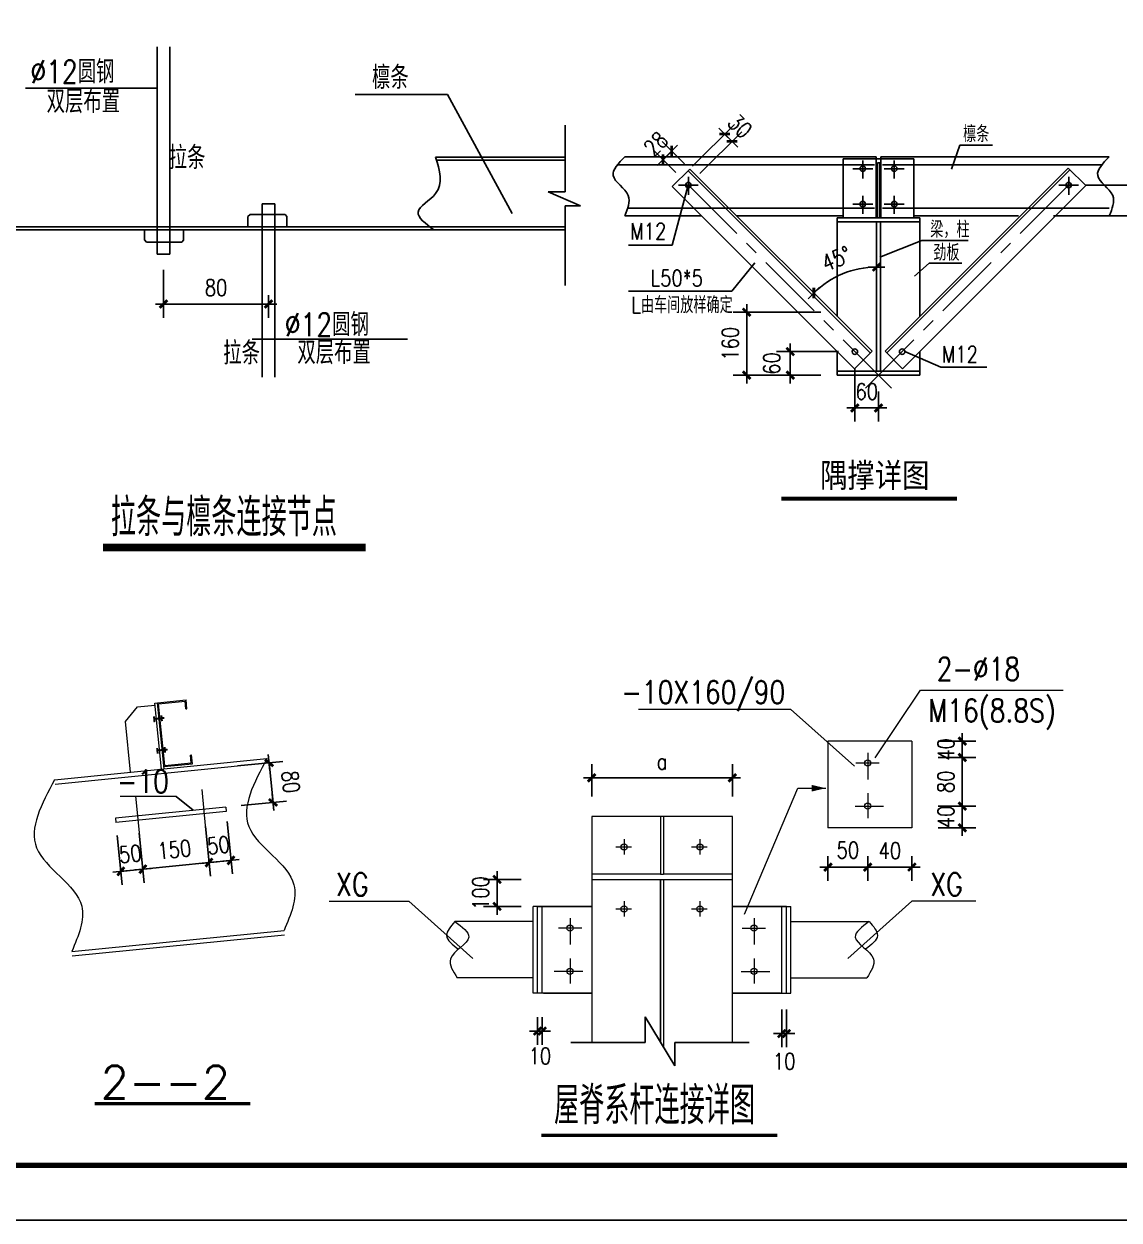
# Model space of a CAD drawing. Extents: x 36360094 to 36697644, y 75306 to 425482.
# Drawn here: x 36646309 to 36666342, y 291095 to 312983 of the extents above; entities that cross this region are included whole.
import ezdxf

# ---------------------------------------------------------------- set-up
doc = ezdxf.new("R2010")
doc.units = 0
doc.header["$LTSCALE"] = 1000
doc.header["$MEASUREMENT"] = 0
doc.linetypes.add('ACAD_ISO02W100', pattern=[15, 12, -3])
doc.linetypes.add('CENTER', pattern=[2, 1.25, -0.25, 0.25, -0.25])
doc.layers.get('0').update_dxf_attribs({"linetype": 'CONTINUOUS'})
doc.layers.get('DEFPOINTS').update_dxf_attribs({"linetype": 'CONTINUOUS'})
for name, color, linetype in [('DIANH', 6, 'CENTER'), ('GREEN', 3, 'CONTINUOUS'), ('PUB_DIM', 3, 'CONTINUOUS'), ('PUB_TITLE', 4, 'CONTINUOUS'), ('RED', 1, 'CONTINUOUS'), ('TEXT', 7, 'CONTINUOUS'), ('XUX', 3, 'ACAD_ISO02W100'), ('标注', 4, 'CONTINUOUS'), ('门窗', 4, 'CONTINUOUS')]:
    doc.layers.add(name, color=color, linetype=linetype)
doc.styles.add('_TCH_DIM_T3', font='SIMPLEX', dxfattribs={"width": 0.705882, "bigfont": 'GBCBIG'})
doc.styles.add('DIM_FONT', font='SIMPLEX.shx', dxfattribs={"width": 0.8})
doc.styles.add('TSSD_NORM', font='txt.shx', dxfattribs={"width": 0.7, "bigfont": 'tssdchn.shx'})
doc.styles.add('中西', font='romans.shx', dxfattribs={"width": 0.8, "height": 350, "bigfont": 'hztxt.shx'})
doc.dimstyles.new('_TCH_ARCH&&100', dxfattribs={"dimtxt": 297.5, "dimasz": 100, "dimexe": 250, "dimexo": 300, "dimgap": 100, "dimtad": 1, "dimdec": 0, "dimzin": 0, "dimdsep": 46, "dimtxsty": '_TCH_DIM_T3', "dimblk": 'ARCHTICK', "dimcen": 0.09, "dimclrt": 7, "dimazin": 2, "dimtfac": 1, "dimtdec": 0, "dimtix": 1, "dimtmove": 2, "dimatfit": 3, "dimfxl": 0, "dimtolj": 1, "dimtzin": 0, "dimarcsym": 0})
doc.dimstyles.new('DIMN', dxfattribs={"dimtxt": 300, "dimasz": 1, "dimexe": 250, "dimexo": 300, "dimgap": 150, "dimtad": 1, "dimdec": 0, "dimzin": 0, "dimdsep": 46, "dimtxsty": 'DIM_FONT', "dimblk": '_DIMX', "dimcen": 0.09, "dimclrt": 7, "dimadec": 0, "dimazin": 0, "dimtfac": 1, "dimtdec": 0, "dimtix": 1, "dimtmove": 2, "dimatfit": 3, "dimldrblk": '_DIMX', "dimfxl": 0, "dimtolj": 1, "dimtzin": 0, "dimarcsym": 0})

# ---------------------------------------------------------------- blocks, each defined once
blk = doc.blocks.new('_DIMX')
blk.add_line((-150, 0), (150, 0))
at = {"const_width": 50}
blk.add_lwpolyline([(-70, -70), (70, 70)], dxfattribs=at)
blk = doc.blocks.new('*D38')
at = {"layer": 'DEFPOINTS', "color": 0}
for p in [(36661745, 298052), (36662551, 298052), (36661745, 297553)]:
    blk.add_point(p, dxfattribs=at)
at = {"layer": 'PUB_DIM', "color": 0, "lineweight": -2}
for p, q in [((36661745, 297752), (36661745, 297303)), ((36662551, 297752), (36662551, 297303)), ((36662550, 297553), (36661746, 297553))]:
    blk.add_line(p, q, dxfattribs=at)
at = {"layer": 'PUB_DIM', "color": 0, "lineweight": -2, "rotation": 180}
blk.add_blockref('_DIMX', (36661745, 297553), dxfattribs=at)
at = {"layer": 'PUB_DIM', "color": 0, "lineweight": -2}
blk.add_blockref('_DIMX', (36662551, 297553), dxfattribs=at)
at = {"layer": 'PUB_DIM', "color": 7, "insert": (36662148, 297853), "char_height": 300, "attachment_point": 5, "style": 'DIM_FONT'}
blk.add_mtext('\\A1;40', dxfattribs=at)
blk = doc.blocks.new('*D39')
at = {"layer": 'DEFPOINTS', "color": 0}
for p in [(36661017, 298052), (36661745, 298052), (36661017, 297553)]:
    blk.add_point(p, dxfattribs=at)
at = {"layer": 'PUB_DIM', "color": 0, "lineweight": -2}
for p, q in [((36661017, 297752), (36661017, 297303)), ((36661745, 297752), (36661745, 297303)), ((36661744, 297553), (36661018, 297553))]:
    blk.add_line(p, q, dxfattribs=at)
at = {"layer": 'PUB_DIM', "color": 0, "lineweight": -2, "rotation": 180}
blk.add_blockref('_DIMX', (36661017, 297553), dxfattribs=at)
at = {"layer": 'PUB_DIM', "color": 0, "lineweight": -2}
blk.add_blockref('_DIMX', (36661745, 297553), dxfattribs=at)
at = {"layer": 'PUB_DIM', "color": 7, "insert": (36661381, 297864), "char_height": 300, "attachment_point": 5, "style": 'DIM_FONT'}
blk.add_mtext('\\A1;50', dxfattribs=at)
blk = doc.blocks.new('*D41')
at = {"layer": 'DEFPOINTS', "color": 0}
for p in [(36649598, 298593), (36648389, 298472), (36649694, 297637)]:
    blk.add_point(p, dxfattribs=at)
at = {"layer": 'PUB_DIM', "color": 0, "lineweight": -2}
for p, q in [((36648419, 298174), (36648510, 297267)), ((36649628, 298295), (36649719, 297388)), ((36648486, 297516), (36649693, 297637))]:
    blk.add_line(p, q, dxfattribs=at)
for p, rotation in [((36649694, 297637), 5.699999928705145), ((36648485, 297516), 185.6999999287052)]:
    blk.add_blockref('_DIMX', p, dxfattribs=dict(at, rotation=rotation))
at = {"layer": 'PUB_DIM', "color": 7, "insert": (36649060, 297875), "char_height": 300, "attachment_point": 5, "rotation": 5.7, "style": 'DIM_FONT'}
blk.add_mtext('\\A1;150', dxfattribs=at)
blk = doc.blocks.new('*D42')
at = {"layer": 'DEFPOINTS', "color": 0}
for p in [(36647986, 298432), (36648389, 298472), (36648485, 297516)]:
    blk.add_point(p, dxfattribs=at)
at = {"layer": 'PUB_DIM', "color": 0, "lineweight": -2}
for p, q in [((36648016, 298134), (36648107, 297227)), ((36648419, 298174), (36648510, 297267)), ((36648081, 297476), (36648080, 297476)), ((36648082, 297476), (36648485, 297516)), ((36648486, 297516), (36648487, 297516))]:
    blk.add_line(p, q, dxfattribs=at)
for p, rotation in [((36648082, 297476), 5.699999999944056), ((36648485, 297516), 185.6999999999441)]:
    blk.add_blockref('_DIMX', p, dxfattribs=dict(at, rotation=rotation))
at = {"layer": 'PUB_DIM', "color": 7, "insert": (36648254, 297794), "char_height": 300, "attachment_point": 5, "rotation": 5.7, "style": 'DIM_FONT'}
blk.add_mtext('\\A1;50', dxfattribs=at)
blk = doc.blocks.new('*D43')
at = {"layer": 'DEFPOINTS', "color": 0}
for p in [(36649996, 298687), (36649671, 297868), (36650097, 297677)]:
    blk.add_point(p, dxfattribs=at)
at = {"layer": 'PUB_DIM', "color": 0, "lineweight": -2}
for p, q in [((36650026, 298389), (36650122, 297428)), ((36649694, 297637), (36650097, 297677)), ((36650098, 297677), (36650099, 297677)), ((36649693, 297637), (36649692, 297636)), ((36649701, 297570), (36649719, 297388))]:
    blk.add_line(p, q, dxfattribs=at)
for p, rotation in [((36649694, 297637), 5.699999928705123), ((36650097, 297677), 185.6999999287052)]:
    blk.add_blockref('_DIMX', p, dxfattribs=dict(at, rotation=rotation))
at = {"layer": 'PUB_DIM', "color": 7, "insert": (36649866, 297955), "char_height": 300, "attachment_point": 5, "rotation": 5.7, "style": 'DIM_FONT'}
blk.add_mtext('\\A1;50', dxfattribs=at)
blk = doc.blocks.new('*D44')
at = {"layer": 'DEFPOINTS', "color": 0}
for p in [(36650794, 299462), (36649914, 299375), (36649987, 298649)]:
    blk.add_point(p, dxfattribs=at)
at = {"layer": 'PUB_DIM', "color": 0, "lineweight": -2}
for p, q in [((36650213, 299404), (36651043, 299487)), ((36650866, 298738), (36650794, 299461)), ((36650285, 298679), (36651115, 298762))]:
    blk.add_line(p, q, dxfattribs=at)
for p, rotation in [((36650794, 299462), 95.69999999982853), ((36650866, 298737), 275.6999999998285)]:
    blk.add_blockref('_DIMX', p, dxfattribs=dict(at, rotation=rotation))
at = {"layer": 'PUB_DIM', "color": 7, "insert": (36651190, 299113), "char_height": 300, "attachment_point": 5, "rotation": 275.7, "style": 'DIM_FONT'}
blk.add_mtext('\\A1;80', dxfattribs=at)
blk = doc.blocks.new('*D45')
at = {"layer": 'DEFPOINTS', "color": 0}
for p in [(36655705, 295107), (36655791, 295107), (36655791, 294554)]:
    blk.add_point(p, dxfattribs=at)
at = {"layer": 'PUB_DIM', "color": 0, "lineweight": -2}
for p, q in [((36655705, 294807), (36655705, 294304)), ((36655791, 294807), (36655791, 294304)), ((36655704, 294554), (36655703, 294554)), ((36655705, 294554), (36655791, 294554)), ((36655792, 294554), (36655793, 294554))]:
    blk.add_line(p, q, dxfattribs=at)
blk.add_blockref('_DIMX', (36655705, 294554), dxfattribs=at)
at = {"layer": 'PUB_DIM', "color": 0, "lineweight": -2, "rotation": 180}
blk.add_blockref('_DIMX', (36655791, 294554), dxfattribs=at)
at = {"layer": 'PUB_DIM', "color": 7, "insert": (36655748, 294097), "char_height": 300, "attachment_point": 5, "style": 'DIM_FONT'}
blk.add_mtext('\\A1;10', dxfattribs=at)
blk = doc.blocks.new('*D47')
at = {"layer": 'DEFPOINTS', "color": 0}
for p in [(36655707, 297328), (36654965, 296833), (36655707, 296833)]:
    blk.add_point(p, dxfattribs=at)
at = {"layer": 'PUB_DIM', "color": 0, "lineweight": -2}
for p, q in [((36655407, 297328), (36654715, 297328)), ((36654965, 297329), (36654965, 297330)), ((36654965, 297328), (36654965, 296833)), ((36655407, 296833), (36654715, 296833)), ((36654965, 296832), (36654965, 296831))]:
    blk.add_line(p, q, dxfattribs=at)
for p, rotation in [((36654965, 297328), 270), ((36654965, 296833), 90)]:
    blk.add_blockref('_DIMX', p, dxfattribs=dict(at, rotation=rotation))
at = {"layer": 'PUB_DIM', "color": 7, "insert": (36654665, 297080), "char_height": 300, "attachment_point": 5, "rotation": 90, "style": 'DIM_FONT'}
blk.add_mtext('\\A1;100', dxfattribs=at)
blk = doc.blocks.new('*D48')
at = {"layer": 'DEFPOINTS', "color": 0}
for p in [(36660172, 295249), (36660258, 295249), (36660172, 294508)]:
    blk.add_point(p, dxfattribs=at)
at = {"layer": 'PUB_DIM', "color": 0, "lineweight": -2}
for p, q in [((36660172, 294949), (36660172, 294258)), ((36660258, 294949), (36660258, 294258)), ((36660171, 294508), (36660170, 294508)), ((36660258, 294508), (36660172, 294508)), ((36660259, 294508), (36660260, 294508))]:
    blk.add_line(p, q, dxfattribs=at)
blk.add_blockref('_DIMX', (36660172, 294508), dxfattribs=at)
at = {"layer": 'PUB_DIM', "color": 0, "lineweight": -2, "rotation": 180}
blk.add_blockref('_DIMX', (36660258, 294508), dxfattribs=at)
at = {"layer": 'PUB_DIM', "color": 7, "insert": (36660215, 293999), "char_height": 300, "attachment_point": 5, "style": 'DIM_FONT'}
blk.add_mtext('\\A1;10', dxfattribs=at)
blk = doc.blocks.new('*D49')
at = {"layer": 'DEFPOINTS', "color": 0}
for p in [(36662732, 299857), (36662732, 299560), (36663474, 299560)]:
    blk.add_point(p, dxfattribs=at)
at = {"layer": 'PUB_DIM', "color": 0, "lineweight": -2}
for p, q in [((36663032, 299857), (36663724, 299857)), ((36663474, 299858), (36663474, 299859)), ((36663474, 299857), (36663474, 299560)), ((36663032, 299560), (36663724, 299560)), ((36663474, 299559), (36663474, 299558))]:
    blk.add_line(p, q, dxfattribs=at)
for p, rotation in [((36663474, 299857), 270), ((36663474, 299560), 90)]:
    blk.add_blockref('_DIMX', p, dxfattribs=dict(at, rotation=rotation))
at = {"layer": 'PUB_DIM', "color": 7, "insert": (36663174, 299708), "char_height": 300, "attachment_point": 5, "rotation": 90, "style": 'DIM_FONT'}
blk.add_mtext('\\A1;40', dxfattribs=at)
blk = doc.blocks.new('*D50')
at = {"layer": 'DEFPOINTS', "color": 0}
for p in [(36662732, 298669), (36662732, 298273), (36663474, 298273)]:
    blk.add_point(p, dxfattribs=at)
at = {"layer": 'PUB_DIM', "color": 0, "lineweight": -2}
for p, q in [((36663032, 298669), (36663724, 298669)), ((36663474, 298670), (36663474, 298671)), ((36663474, 298669), (36663474, 298273)), ((36663032, 298273), (36663724, 298273)), ((36663474, 298272), (36663474, 298271))]:
    blk.add_line(p, q, dxfattribs=at)
for p, rotation in [((36663474, 298669), 270), ((36663474, 298273), 90)]:
    blk.add_blockref('_DIMX', p, dxfattribs=dict(at, rotation=rotation))
at = {"layer": 'PUB_DIM', "color": 7, "insert": (36663174, 298471), "char_height": 300, "attachment_point": 5, "rotation": 90, "style": 'DIM_FONT'}
blk.add_mtext('\\A1;40', dxfattribs=at)
blk = doc.blocks.new('*D51')
at = {"layer": 'DEFPOINTS', "color": 0}
for p in [(36662732, 299560), (36662732, 298669), (36663474, 298669)]:
    blk.add_point(p, dxfattribs=at)
at = {"layer": 'PUB_DIM', "color": 0, "lineweight": -2}
for p, q in [((36663032, 299560), (36663724, 299560)), ((36663474, 299559), (36663474, 298670)), ((36663032, 298669), (36663724, 298669))]:
    blk.add_line(p, q, dxfattribs=at)
for p, rotation in [((36663474, 299560), 90), ((36663474, 298669), 270)]:
    blk.add_blockref('_DIMX', p, dxfattribs=dict(at, rotation=rotation))
at = {"layer": 'PUB_DIM', "color": 7, "insert": (36663174, 299115), "char_height": 300, "attachment_point": 5, "rotation": 90, "style": 'DIM_FONT'}
blk.add_mtext('\\A1;80', dxfattribs=at)
blk = doc.blocks.new('*D104')
at = {"layer": 'DEFPOINTS', "color": 0}
for p in [(36659127, 310967), (36658328, 310168), (36658463, 310034)]:
    blk.add_point(p, dxfattribs=at)
at = {"layer": 'PUB_DIM', "color": 0, "lineweight": -2}
for p, q in [((36658540, 310381), (36659304, 311144)), ((36658675, 310246), (36659439, 311009)), ((36659126, 310968), (36659126, 310969)), ((36659262, 310832), (36659127, 310967)), ((36659262, 310832), (36659263, 310831))]:
    blk.add_line(p, q, dxfattribs=at)
for p, rotation in [((36659127, 310967), 314.9999999994558), ((36659262, 310832), 134.9999999994558)]:
    blk.add_blockref('_DIMX', p, dxfattribs=dict(at, rotation=rotation))
at = {"layer": 'PUB_DIM', "color": 7, "insert": (36659406, 311112), "char_height": 300, "attachment_point": 5, "rotation": 315, "style": 'DIM_FONT'}
blk.add_mtext('\\A1;30', dxfattribs=at)
blk = doc.blocks.new('*D105')
at = {"layer": 'DEFPOINTS', "color": 0}
for p in [(36658160, 310656), (36658605, 310211), (36658444, 310051)]:
    blk.add_point(p, dxfattribs=at)
at = {"layer": 'PUB_DIM', "color": 0, "lineweight": -2}
for p, q in [((36658392, 310424), (36657983, 310833)), ((36658232, 310263), (36657823, 310673)), ((36657999, 310496), (36658160, 310656)), ((36658160, 310657), (36658161, 310658)), ((36657999, 310495), (36657998, 310495))]:
    blk.add_line(p, q, dxfattribs=at)
for p, rotation in [((36658160, 310656), 225.0000000007903), ((36657999, 310496), 45.00000000079025)]:
    blk.add_blockref('_DIMX', p, dxfattribs=dict(at, rotation=rotation))
at = {"layer": 'PUB_DIM', "color": 7, "insert": (36657867, 310788), "char_height": 300, "attachment_point": 5, "rotation": 45, "style": 'DIM_FONT'}
blk.add_mtext('\\A1;28', dxfattribs=at)
blk = doc.blocks.new('*D106')
at = {"layer": 'DEFPOINTS', "color": 0}
for p in [(36661509, 306986), (36661941, 306554), (36661941, 305956)]:
    blk.add_point(p, dxfattribs=at)
at = {"layer": 'PUB_DIM', "color": 0, "lineweight": -2}
for p, q in [((36661509, 306686), (36661509, 305706)), ((36661941, 306254), (36661941, 305706)), ((36661508, 305956), (36661507, 305956)), ((36661509, 305956), (36661941, 305956)), ((36661942, 305956), (36661943, 305956))]:
    blk.add_line(p, q, dxfattribs=at)
blk.add_blockref('_DIMX', (36661509, 305956), dxfattribs=at)
at = {"layer": 'PUB_DIM', "color": 0, "lineweight": -2, "rotation": 180}
blk.add_blockref('_DIMX', (36661941, 305956), dxfattribs=at)
at = {"layer": 'PUB_DIM', "color": 7, "insert": (36661725, 306256), "char_height": 300, "attachment_point": 5, "style": 'DIM_FONT'}
blk.add_mtext('\\A1;60', dxfattribs=at)
blk = doc.blocks.new('*D107')
at = {"layer": 'DEFPOINTS', "color": 0}
for p in [(36658853, 309963), (36661905, 309362), (36661486, 308478), (36661822, 306994), (36661905, 306626)]:
    blk.add_point(p, dxfattribs=at)
at = {"layer": 'PUB_DIM', "color": 0, "lineweight": -2}
blk.add_arc((36661905, 306911), 1622, 90.0353, 134.9647, dxfattribs=at)
for p, rotation in [((36661905, 308533), 0.01766053529846755), ((36660758, 308058), 224.9823394646501)]:
    blk.add_blockref('_DIMX', p, dxfattribs=dict(at, rotation=rotation))
at = {"layer": 'PUB_DIM', "color": 7, "insert": (36661170, 308687), "char_height": 300, "attachment_point": 5, "rotation": 22.5, "style": 'DIM_FONT'}
blk.add_mtext('\\A1;45°', dxfattribs=at)
blk = doc.blocks.new('*D108')
at = {"layer": 'DEFPOINTS', "color": 0}
for p in [(36661185, 307706), (36659530, 306554), (36661185, 306554)]:
    blk.add_point(p, dxfattribs=at)
at = {"layer": 'PUB_DIM', "color": 0, "lineweight": -2}
for p, q in [((36660885, 307706), (36659280, 307706)), ((36659530, 307705), (36659530, 306555)), ((36660885, 306554), (36659280, 306554))]:
    blk.add_line(p, q, dxfattribs=at)
for p, rotation in [((36659530, 307706), 90), ((36659530, 306554), 270)]:
    blk.add_blockref('_DIMX', p, dxfattribs=dict(at, rotation=rotation))
at = {"layer": 'PUB_DIM', "color": 7, "insert": (36659230, 307130), "char_height": 300, "attachment_point": 5, "rotation": 90, "style": 'DIM_FONT'}
blk.add_mtext('\\A1;160', dxfattribs=at)
blk = doc.blocks.new('*D109')
at = {"layer": 'DEFPOINTS', "color": 0}
for p in [(36661509, 306986), (36660328, 306554), (36661185, 306554)]:
    blk.add_point(p, dxfattribs=at)
at = {"layer": 'PUB_DIM', "color": 0, "lineweight": -2}
for p, q in [((36661209, 306986), (36660078, 306986)), ((36660328, 306985), (36660328, 306555)), ((36660885, 306554), (36660078, 306554))]:
    blk.add_line(p, q, dxfattribs=at)
for p, rotation in [((36660328, 306986), 90), ((36660328, 306554), 270)]:
    blk.add_blockref('_DIMX', p, dxfattribs=dict(at, rotation=rotation))
at = {"layer": 'PUB_DIM', "color": 7, "insert": (36659989, 306770), "char_height": 300, "attachment_point": 5, "rotation": 90, "style": 'DIM_FONT'}
blk.add_mtext('\\A1;60', dxfattribs=at)
blk = doc.blocks.new('_ArchTick')
at = {"color": 0, "linetype": 'ByBlock', "const_width": 0.4}
blk.add_lwpolyline([(-0.5, -0.5), (0.5, 0.5)], dxfattribs=at)
blk = doc.blocks.new('*D732')
at = {"layer": 'DEFPOINTS', "color": 0}
for p in [(36665420, 310033), (36666958, 310033), (36665420, 309470)]:
    blk.add_point(p, dxfattribs=at)
at = {"layer": 'PUB_DIM', "color": 0, "lineweight": -2}
for p, q in [((36665720, 310033), (36667208, 310033)), ((36666958, 310033), (36666958, 310133)), ((36666958, 309470), (36666958, 310033)), ((36665720, 309470), (36667208, 309470)), ((36666958, 309470), (36666958, 309370))]:
    blk.add_line(p, q, dxfattribs=at)
at = {"layer": 'PUB_DIM', "color": 0, "lineweight": -2, "xscale": 100, "yscale": 100, "zscale": 100}
for p, rotation in [((36666958, 310033), 270), ((36666958, 309470), 90)]:
    blk.add_blockref('_ArchTick', p, dxfattribs=dict(at, rotation=rotation))
at = {"layer": 'PUB_DIM', "color": 7, "insert": (36666709, 309752), "char_height": 297.5, "attachment_point": 5, "rotation": 90, "style": '_TCH_DIM_T3'}
blk.add_mtext('\\A1;563', dxfattribs=at)

msp = doc.modelspace()

# ---------------------------------------------------------------- linework, layer by layer
at = {"layer": 'DIANH'}
for p, q in [((36661653.4, 310154.8), (36661653.4, 310483.7)), ((36662229.4, 310154.8), (36662229.4, 310483.7)), ((36662177, 306318.3), (36658313, 310182.3)), ((36658462.6, 309853.9), (36658462.6, 310182.8)), ((36661471.2, 310334), (36661835, 310334)), ((36661705.7, 306318.3), (36665569.7, 310182.3)), ((36662047.2, 310334), (36662411, 310334)), ((36665420.5, 309853.9), (36665420.5, 310182.8)), ((36658280.4, 310033), (36658644.2, 310033)), ((36665602.6, 310033), (36665238.8, 310033)), ((36661653.4, 309506.8), (36661653.4, 309835.7)), ((36662229.4, 309506.8), (36662229.4, 309835.7)), ((36661471.2, 309686), (36661835, 309686)), ((36662047.2, 309686), (36662411, 309686))]:
    msp.add_line(p, q, dxfattribs=at)
at = {"layer": 'DIANH', "lineweight": 15}
for p, q in [((36648351.5, 298852.3), (36648423.9, 298126.9)), ((36649560.5, 298973), (36649632.9, 298247.6))]:
    msp.add_line(p, q, dxfattribs=at)
at = {"layer": 'GREEN'}
for p, q in [((36648748.2, 312562.7), (36648748.2, 308771.1)), ((36648978.6, 312562.7), (36648978.6, 308771.1)), ((36646334.8, 311807), (36648748.2, 311807)), ((36652366.6, 311688.6), (36654059.6, 311688.6)), ((36654059.6, 311688.6), (36655239.4, 309512.6)), ((36656209.8, 311132.7), (36656209.8, 309912.1)), ((36663276.6, 310326.3), (36663429.4, 310761.1)), ((36663429.4, 310761.1), (36664028.2, 310761.1)), ((36653840.3, 310545.2), (36656209.8, 310545.2)), ((36653857.2, 310487.6), (36656209.8, 310487.6)), ((36658462.3, 310033), (36658168.3, 308932.8)), ((36655901.4, 309912.1), (36656491.5, 309653.5)), ((36656209.8, 309912.1), (36655901.4, 309912.1)), ((36650406.1, 309457.5), (36650444.9, 309496.3)), ((36650444.9, 309496.3), (36651086.6, 309496.3)), ((36650668.2, 309693.4), (36650668.2, 306516.2)), ((36650668.2, 309693.4), (36650898.6, 309693.4)), ((36650898.6, 309693.4), (36650898.6, 306516.2)), ((36651121.1, 309461.8), (36651086.6, 309496.3)), ((36656209.8, 309653.5), (36656209.8, 308195)), ((36656491.5, 309653.5), (36656209.8, 309653.5)), ((36650406.1, 309272.8), (36650406.1, 309457.5)), ((36651121.1, 309461.8), (36651121.1, 309272.8)), ((36643341.7, 309272.8), (36656209.8, 309272.8)), ((36643341.7, 309215.2), (36656209.8, 309215.2)), ((36648515, 309215.2), (36648515, 309030.5)), ((36649230, 309026.2), (36649230, 309215.2)), ((36648515, 309030.5), (36648553.8, 308991.7)), ((36648553.8, 308991.7), (36649195.6, 308991.7)), ((36649230, 309026.2), (36649195.6, 308991.7)), ((36658168.3, 308932.8), (36657369.5, 308932.8)), ((36661965.4, 308717.7), (36662732.8, 309021.5)), ((36662732.8, 309021.5), (36663583.1, 309021.5)), ((36648748.2, 308771.1), (36648978.6, 308771.1)), ((36659678.6, 308613.8), (36659259.8, 308089.8)), ((36662598.5, 308364.8), (36662869.1, 308604.7)), ((36662869.1, 308604.7), (36663466.2, 308604.7)), ((36659259.8, 308089.8), (36657366.6, 308089.8)), ((36650484.8, 307213), (36653323, 307213)), ((36663078.6, 306703.8), (36662424, 306986.2)), ((36663924.2, 306703.8), (36663078.6, 306703.8)), ((36657672.7, 294341.5), (36657672.7, 294816.6)), ((36657672.7, 294816.6), (36658213.9, 293915.5)), ((36656311.6, 294341.5), (36657672.7, 294341.5)), ((36658213.9, 294341.5), (36659575.1, 294341.5)), ((36658213.9, 293915.5), (36658213.9, 294341.5))]:
    msp.add_line(p, q, dxfattribs=at)
at = {"layer": 'GREEN', "lineweight": 15}
for p, q in [((36661878, 299551.9), (36662707.4, 300792.2)), ((36662707.4, 300792.2), (36665318.2, 300792.2)), ((36657548.9, 300446.1), (36660331.6, 300446.1)), ((36660331.6, 300446.1), (36661502.5, 299398.4)), ((36662551, 299856.8), (36661016.6, 299856.8)), ((36661016.6, 299856.8), (36661016.6, 298273.3)), ((36662551, 299856.8), (36662551, 298273.3)), ((36661526.7, 299460.9), (36661953.9, 299460.9)), ((36661744.6, 299643.6), (36661744.6, 299158.9)), ((36659491.8, 296690.4), (36660464.2, 298997.3)), ((36660464.2, 298997.3), (36660977, 298997.3)), ((36649094.3, 298848.5), (36648072.2, 298848.5)), ((36661744.6, 298905.8), (36661744.6, 298450.1)), ((36661512.3, 298669.2), (36662033.5, 298669.2)), ((36662551, 298273.3), (36661016.6, 298273.3)), ((36657133.6, 297923.8), (36657420.9, 297923.8)), ((36657288.5, 298063.4), (36657288.5, 297783.3)), ((36658519.1, 297923.8), (36658806.5, 297923.8)), ((36658674.1, 298063.4), (36658674.1, 297783.3)), ((36657951.6, 297426.6), (36656694.7, 297426.6)), ((36656694.7, 297327.6), (36658066.3, 297327.6)), ((36657951.6, 297426.6), (36658011, 297426.6)), ((36657951.6, 294352.3), (36657951.6, 297327.6)), ((36659267.9, 297426.6), (36658011, 297426.6)), ((36658011, 297327.6), (36658011, 294253.4)), ((36658011, 297327.6), (36659267.9, 297327.6)), ((36659267.9, 297327.6), (36659267.9, 297426.6)), ((36651889.7, 296928.1), (36653351, 296928.1)), ((36653351, 296928.1), (36654521.9, 295880.5)), ((36656694.7, 296832.8), (36655625.9, 296832.8)), ((36655705, 296832.8), (36655625.9, 296832.8)), ((36655625.9, 295249.3), (36655625.9, 296832.8)), ((36655705, 296832.8), (36656697.1, 296832.8)), ((36655705, 295249.3), (36655705, 296832.8)), ((36657288.5, 296929.5), (36657288.5, 296649.4)), ((36658674.1, 296929.5), (36658674.1, 296649.4)), ((36660257.5, 296832.8), (36659265.5, 296832.8)), ((36659267.9, 296832.8), (36660336.7, 296832.8)), ((36660257.5, 296832.8), (36660336.7, 296832.8)), ((36660257.5, 295249.3), (36660257.5, 296832.8)), ((36660336.7, 295249.3), (36660336.7, 296832.8)), ((36662552.2, 296928.1), (36661381.3, 295880.5)), ((36663719.8, 296928.1), (36662552.2, 296928.1)), ((36656298.8, 296619.6), (36656298.8, 296134.9)), ((36657133.6, 296789.8), (36657420.9, 296789.8)), ((36658519.1, 296789.8), (36658806.5, 296789.8)), ((36659663.7, 296619.6), (36659663.7, 296134.9)), ((36655625.9, 296555.7), (36654192.8, 296555.7)), ((36656516.7, 296436.9), (36656089.5, 296436.9)), ((36659445.9, 296436.9), (36659873, 296436.9)), ((36660336.7, 296555.7), (36661769.8, 296555.7)), ((36656298.8, 295881.8), (36656298.8, 295426.1)), ((36659663.7, 295881.8), (36659663.7, 295426.1)), ((36655625.9, 295526.4), (36654236.2, 295526.4)), ((36656531.1, 295645.2), (36656009.9, 295645.2)), ((36659431.4, 295645.2), (36659952.7, 295645.2)), ((36660336.7, 295526.4), (36661726.3, 295526.4)), ((36656694.7, 295249.3), (36655625.9, 295249.3)), ((36655705, 295249.3), (36655625.9, 295249.3)), ((36655812.8, 295249.3), (36656694.7, 295249.3)), ((36660149.8, 295249.3), (36659267.9, 295249.3)), ((36659267.9, 295249.3), (36660336.7, 295249.3)), ((36660257.5, 295249.3), (36660336.7, 295249.3))]:
    msp.add_line(p, q, dxfattribs=at)
at = {"layer": 'GREEN', "linetype": 'ACAD_ISO02W100', "lineweight": 15}
for p, q in [((36655790.6, 295249.3), (36655790.6, 296832.8)), ((36660172, 295249.3), (36660172, 296832.8))]:
    msp.add_line(p, q, dxfattribs=at)
at = {"layer": 'GREEN'}
msp.add_lwpolyline([(36660720.6, 298997.3, 120, 0, 0), (36660977, 298997.3, 0, 0, 0)], format="xyseb", dxfattribs=at)
at = {"layer": 'GREEN', "lineweight": 15}
for centre in [(36661744.6, 299460.9), (36661744.6, 298669.2), (36657288.5, 297923.8), (36658674.1, 297923.8), (36657288.5, 296789.8), (36658674.1, 296789.8), (36656298.8, 296436.9), (36659663.7, 296436.9), (36656298.8, 295645.2), (36659663.7, 295645.2)]:
    msp.add_circle(centre, 56.4, dxfattribs=at)
at = {"layer": 'GREEN'}
for points in [[(36657299.5, 310550), (36657087.5, 310209.2), (36657362.4, 309840.4), (36657299.5, 309470)], [(36666162.6, 310550), (36665950.6, 310209.2), (36666225.5, 309840.4), (36666162.6, 309470)]]:
    msp.add_spline(points, degree=3, dxfattribs=at)
at = {"layer": 'GREEN', "lineweight": 15}
for points in [[(36650753.8, 299539.8), (36650424.1, 298293.8), (36651248.9, 297227.8), (36651067.6, 296396.4)], [(36646870.5, 299152.2), (36646540.7, 297906.2), (36647365.5, 296840.2), (36647184.2, 296008.8)], [(36654192.8, 296555.7), (36654040.8, 296301.3), (36654258.2, 296051.8)], [(36654192.8, 296555.7), (36654446.2, 296272.4), (36654113.2, 295874.6), (36654236.2, 295526.4)], [(36661769.8, 296555.7), (36661516.4, 296272.4), (36661849.4, 295874.6), (36661726.3, 295526.4)], [(36661769.8, 296555.7), (36661921.8, 296301.3), (36661704.4, 296051.8)]]:
    msp.add_spline(points, degree=3, dxfattribs=at)
at = {"layer": 'PUB_TITLE'}
msp.add_lwpolyline([(36623344.3, 291094.8), (36697644.3, 291094.8), (36697644.3, 333094.8), (36623344.3, 333094.8)], close=True, dxfattribs=at)
at = {"layer": 'PUB_TITLE', "const_width": 100}
msp.add_lwpolyline([(36625844.3, 292094.8), (36696644.3, 292094.8), (36696644.3, 332094.8), (36625844.3, 332094.8)], close=True, dxfattribs=at)
at = {"layer": 'RED'}
for p, q in [((36657299.5, 310550), (36661898.2, 310550)), ((36661293.4, 309434), (36661293.4, 310514)), ((36661293.4, 310514), (36662589.4, 310514)), ((36661898.2, 310514), (36661898.2, 310550)), ((36661919.8, 309434), (36661919.8, 310442)), ((36661919.8, 310442), (36661963, 310442)), ((36661963, 309434), (36661963, 310442)), ((36661984.6, 310550), (36662013.4, 310550)), ((36661984.6, 310514), (36661984.6, 310550)), ((36662013.4, 310550), (36666162.6, 310550)), ((36662589.4, 309434), (36662589.4, 310514)), ((36658167.3, 310007.3), (36658488.1, 310328)), ((36661791.7, 306963.3), (36658457.5, 310297.5)), ((36661822.3, 306993.8), (36658488.1, 310328)), ((36662060.5, 306993.8), (36665412.8, 310346.2)), ((36662091, 306963.3), (36665443.4, 310315.6)), ((36665733.6, 310025.4), (36665412.8, 310346.2)), ((36661501.5, 306673.1), (36658167.3, 310007.3)), ((36662381.2, 306673.1), (36665733.6, 310025.4)), ((36657299.5, 309470), (36658704.6, 309470)), ((36659346.1, 309470), (36661293.4, 309470)), ((36661185.4, 309434), (36662697.4, 309434)), ((36661185.4, 309434), (36661185.4, 309362)), ((36661185.4, 309362), (36662697.4, 309362)), ((36661185.4, 309362), (36661185.4, 307630.7)), ((36661905.4, 309362), (36661905.4, 306626)), ((36661977.4, 309362), (36661977.4, 306626)), ((36662589.4, 309470), (36664500.6, 309470)), ((36662697.4, 309434), (36662697.4, 309362)), ((36662697.4, 309362), (36662697.4, 307630.7)), ((36665142.1, 309470), (36666162.6, 309470)), ((36661185.4, 306989.2), (36661185.4, 306554)), ((36661501.5, 306673.1), (36661822.3, 306993.8)), ((36662381.2, 306673.1), (36662060.5, 306993.8)), ((36662697.4, 306989.2), (36662697.4, 306554)), ((36661185.4, 306626), (36662697.4, 306626)), ((36661185.4, 306554), (36662697.4, 306554))]:
    msp.add_line(p, q, dxfattribs=at)
at = {"layer": 'RED', "lineweight": 15}
for p, q in [((36648702.4, 300556.1), (36648750.7, 300560.9)), ((36648823.1, 299347.1), (36648702.4, 300556.1)), ((36648750.7, 300560.9), (36649274.6, 300613.2)), ((36648871.4, 299351.9), (36648750.7, 300560.9)), ((36648771.1, 300544.2), (36649258, 300592.8)), ((36648884.1, 299412.6), (36648771.1, 300544.2)), ((36649272.2, 300450.2), (36649258, 300592.8)), ((36649290.7, 300452), (36649274.6, 300613.2)), ((36648166.4, 300217.7), (36648384, 300483.6)), ((36648384, 300483.6), (36648706.4, 300515.8)), ((36649272.2, 300450.2), (36649290.7, 300452)), ((36648258.9, 299290.8), (36648166.4, 300217.7)), ((36646870.5, 299152.2), (36650753.8, 299539.8)), ((36646878.5, 299071.6), (36650761.9, 299459.2)), ((36648867.4, 299392.2), (36649391.3, 299444.5)), ((36648884.1, 299412.6), (36649370.9, 299461.2)), ((36649356.7, 299603.9), (36649375.2, 299605.7)), ((36649370.9, 299461.2), (36649356.7, 299603.9)), ((36649391.3, 299444.5), (36649375.2, 299605.7)), ((36649999.7, 298650.5), (36647984.7, 298449.4)), ((36650007.7, 298569.9), (36647992.7, 298368.8)), ((36649999.7, 298650.5), (36650007.7, 298569.9)), ((36647984.7, 298449.4), (36647992.7, 298368.8)), ((36659267.9, 298481.8), (36656694.7, 298481.8)), ((36656694.7, 298481.8), (36656694.7, 295249.3)), ((36657951.6, 298481.8), (36657951.6, 297426.6)), ((36658011, 298481.8), (36658011, 297426.6)), ((36659267.9, 295249.3), (36659267.9, 298481.8)), ((36657951.6, 297327.6), (36657951.6, 294352.3)), ((36658011, 297327.6), (36658011, 294253.4)), ((36647184.2, 296008.8), (36651067.6, 296396.4)), ((36647192.3, 295928.2), (36651075.6, 296315.8)), ((36656694.7, 295249.3), (36656694.7, 294341.5)), ((36659267.9, 294341.5), (36659267.9, 295249.3))]:
    msp.add_line(p, q, dxfattribs=at)
at = {"layer": 'RED'}
for points, const_width in [([(36660166.5, 304295.9), (36663376.4, 304295.9)], 75), ([(36647753.7, 303401.3), (36652562.3, 303401.3)], 144)]:
    msp.add_lwpolyline(points, dxfattribs=dict(at, const_width=const_width))
for centre in [(36661653.1, 310334), (36662229.4, 310334), (36658462.6, 310033), (36665420.5, 310033), (36661653.4, 309686), (36662229.4, 309686), (36661509.2, 306986.2), (36662373.6, 306986.2)]:
    msp.add_circle(centre, 50.4, dxfattribs=at)
msp.add_spline([(36653840.3, 310545.2), (36653840.3, 309880.2), (36653520.8, 309540.6), (36653804.3, 309215.2)], degree=3, dxfattribs=at)
at = {"layer": 'XUX'}
for p, q in [((36657165.9, 310406), (36661869.4, 310406)), ((36661898.2, 309434), (36661898.2, 310514)), ((36661984.6, 309434), (36661984.6, 310514)), ((36662013.4, 310406), (36666029, 310406)), ((36657354.2, 309614), (36661869.4, 309614)), ((36662013.4, 309614), (36666162.6, 309614))]:
    msp.add_line(p, q, dxfattribs=at)
at = {"layer": '标注'}
msp.add_line((36649094.3, 298848.5), (36649406.9, 298595.9), dxfattribs=at)
for points, const_width in [([(36648687.5, 300310.7), (36648698, 300205.8)], 36), ([(36648823.6, 300329), (36648834, 300224.2)], 36), ([(36648878.3, 300283.8), (36648692.1, 300265.2)], 36), ([(36648745.2, 299733), (36648755.7, 299628.1)], 36), ([(36648936, 299706.1), (36648749.7, 299687.5)], 36), ([(36648881.2, 299751.4), (36648891.7, 299646.5)], 36), ([(36647600.2, 293226.6), (36650452.5, 293226.6)], 60)]:
    msp.add_lwpolyline(points, dxfattribs=dict(at, const_width=const_width))
at = {"layer": '门窗', "const_width": 60}
msp.add_lwpolyline([(36655775, 292647), (36660093.4, 292647)], dxfattribs=at)

# ---------------------------------------------------------------- texts
at = {"style": '中西'}
for s, height, p in [('隅撑详图', 500, (36660873, 304456)), ('2--2', 600, (36647713.2, 293318))]:
    msp.add_text(s, height=height, dxfattribs=at).set_placement(p)
at = {"layer": 'TEXT', "style": 'TSSD_NORM', "width": 0.7}
for s, p in [('拉条与檩条连接节点', (36647898.5, 303607.5)), ('屋脊系杆连接详图', (36656005.7, 292847))]:
    msp.add_text(s, height=691.2, dxfattribs=at).set_placement(p)
at = {"layer": '标注', "style": '中西', "width": 0.8}
for s, height, p in [('%%C12圆钢', 420, (36646428.3, 311897.7)), ('檩条', 420, (36652676.4, 311792.5)), ('双层布置', 420, (36646724.1, 311353.2)), ('檩条', 300, (36663489.4, 310819.1)), ('拉条', 420, (36648957.1, 310325)), ('M12', 300, (36657401.1, 309038.7)), ('梁，柱', 300, (36662887.4, 309072.4)), ('劲板', 300, (36662943.3, 308647.6)), ('L50*5', 300, (36657772.9, 308181.7)), ('L由车间放样确定', 300, (36657420.2, 307688.7)), ('%%C12圆钢', 420, (36651082.1, 307270.9)), ('拉条', 420, (36649954.1, 306749.7)), ('双层布置', 420, (36651310.6, 306759.2)), ('M12', 300, (36663101.2, 306787.5)), ('2-%%C18', 420, (36663005.5, 300970.1)), ('-10X160/90', 420, (36657239.3, 300544.4)), ('M16(8.8S)', 420, (36662852.4, 300209.4)), ('-10', 420, (36648009.2, 298911.9)), ('XG', 420, (36652022.6, 297026.4)), ('XG', 420, (36662891, 297026.4))]:
    msp.add_text(s, height=height, dxfattribs=at).set_placement(p)

# ---------------------------------------------------------------- dimensions: what is measured, and where the dimension line sits
at = {"layer": 'PUB_DIM'}
for p1, p2, distance, text, picture, middle in [((36658462.9, 310033.7), (36658328.1, 310168.5), -1129.7, '30', '*D104', (36659406.5, 311112)), ((36658444.2, 310051.1), (36658604.6, 310211.5), 629.1, '28', '*D105', (36657867.4, 310788.3)), ((36647986.4, 298432.2), (36648389.4, 298472.5), -961.3, '50', '*D42', (36648253.6, 297794.3))]:
    dim = msp.add_aligned_dim(p1=p1, p2=p2, distance=distance, text=text, dimstyle='DIMN', dxfattribs=at)
    dim.commit()
    dim.dimension.update_dxf_attribs({"geometry": picture, "text_midpoint": middle})
dim = msp.add_angular_dim_2l(base=(36661485.5, 308477.6), line1=((36661905.4, 309362), (36661905.4, 306626)), line2=((36661822.3, 306993.8), (36658853, 309963.1)), dimstyle='DIMN', dxfattribs=at)
dim.commit()
dim.dimension.update_dxf_attribs({"geometry": '*D107', "text_midpoint": (36661169.8, 308686.5)})
dim = msp.add_aligned_dim(p1=(36665420.5, 309470), p2=(36665420.5, 310033), distance=-1537.4, dimstyle='_TCH_ARCH&&100', dxfattribs=at)
dim.commit()
dim.dimension.update_dxf_attribs({"geometry": '*D732', "text_midpoint": (36666709.1, 309751.5)})
for base, p1, p2, text in [((36650783.4, 307857.4), (36648863.4, 308780.7), (36650783.4, 308319.7), '80'), ((36659267.9, 299187.2), (36656694.7, 298547.2), (36659267.9, 298547.2), 'a')]:
    msp.add_linear_dim(base=base, p1=p1, p2=p2, text=text, dimstyle='DIMN', dxfattribs=at).render()
for base, p1, p2, angle, text, picture, middle in [((36659529.6, 306554), (36661185.4, 307706), (36661185.4, 306554), 90, '160', '*D108', (36659229.6, 307130)), ((36663474.4, 299559.9), (36662732, 299856.8), (36662732, 299559.9), 90, '40', '*D49', (36663174.4, 299708.3)), ((36663474.4, 298669.2), (36662732, 299559.9), (36662732, 298669.2), 90, '80', '*D51', (36663174.4, 299114.5)), ((36663474.4, 298273.3), (36662732, 298669.2), (36662732, 298273.3), 90, '40', '*D50', (36663174.4, 298471.2)), ((36649693.9, 297636.6), (36648389.4, 298472.5), (36649598.4, 298593.1), 185.7, '150', '*D41', (36649059.6, 297874.8)), ((36650096.9, 297676.8), (36649670.7, 297868.2), (36649996, 298687.4), 185.7, '50', '*D43', (36649865.6, 297955.2)), ((36654964.5, 296832.8), (36655707.5, 297327.6), (36655707.5, 296832.8), 90, '100', '*D47', (36654664.5, 297080.2))]:
    dim = msp.add_linear_dim(base=base, p1=p1, p2=p2, angle=angle, text=text, dimstyle='DIMN', dxfattribs=at)
    dim.commit()
    dim.dimension.update_dxf_attribs({"geometry": picture, "text_midpoint": middle})
for base, p1, p2, angle, text, picture, middle, dimtype in [((36660327.6, 306554), (36661509.2, 306986.2), (36661185.4, 306554), 90, '60', '*D109', (36659988.8, 306770.1), 128), ((36650793.8, 299462.4), (36649986.6, 298649.2), (36649914.2, 299374.6), 95.7, '80', '*D44', (36651190.1, 299113.4), 129), ((36655790.6, 294554), (36655705, 295107.3), (36655790.6, 295107.3), 180, '10', '*D45', (36655747.8, 294096.8), 128)]:
    dim = msp.add_linear_dim(base=base, p1=p1, p2=p2, angle=angle, text=text, dimstyle='DIMN', dxfattribs=at)
    dim.commit()
    dim.dimension.update_dxf_attribs({"geometry": picture, "text_midpoint": middle, "dimtype": dimtype})
for base, p1, p2, text, picture, middle in [((36661941.4, 305956.3), (36661509.2, 306986.2), (36661941.4, 306554), '60', '*D106', (36661725.3, 306256.3)), ((36661744.6, 297552.7), (36662551, 298051.9), (36661744.6, 298051.9), '40', '*D38', (36662147.8, 297852.7))]:
    dim = msp.add_linear_dim(base=base, p1=p1, p2=p2, text=text, dimstyle='DIMN', dxfattribs=at)
    dim.commit()
    dim.dimension.update_dxf_attribs({"geometry": picture, "text_midpoint": middle})
for base, p1, p2, text, picture, middle in [((36661016.6, 297552.7), (36661744.6, 298051.9), (36661016.6, 298051.9), '50', '*D39', (36661380.6, 297863.9)), ((36660172, 294507.9), (36660257.5, 295249.3), (36660172, 295249.3), '10', '*D48', (36660214.8, 293999.3))]:
    dim = msp.add_linear_dim(base=base, p1=p1, p2=p2, text=text, dimstyle='DIMN', dxfattribs=at)
    dim.commit()
    dim.dimension.update_dxf_attribs({"geometry": picture, "text_midpoint": middle, "dimtype": 128})

doc.saveas('drawing.dxf')
